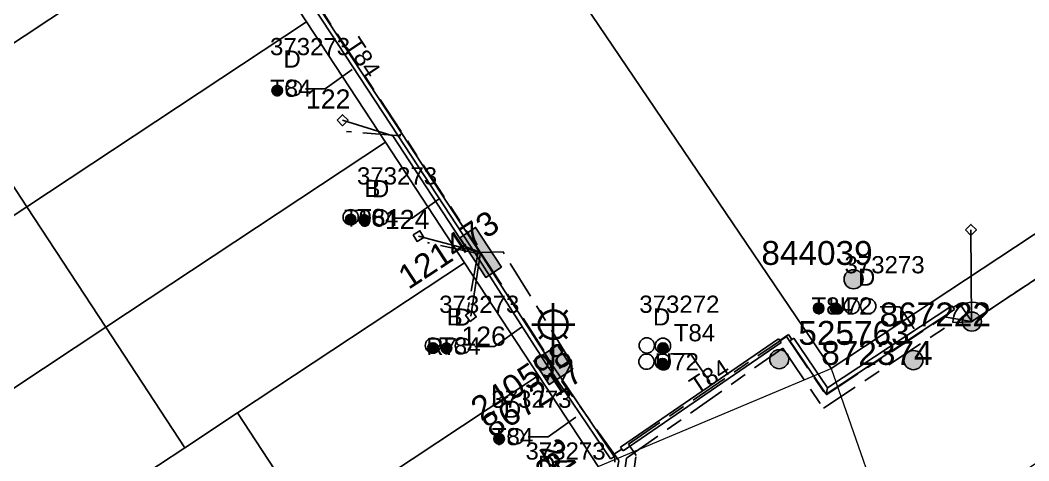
# Model space of a CAD drawing. Header units: metres. Extents: x 302064 to 304096, y 6268242 to 6271990.
# Drawn here: x 303209.8 to 303315.5, y 6270812.7 to 6270858.8 of the extents above; entities that cross this region are included whole.
import ezdxf
from ezdxf.enums import TextEntityAlignment as Align

# ---------------------------------------------------------------- set-up
doc = ezdxf.new("R2010")
doc.units = ezdxf.units.M
doc.linetypes.add('Cable Exist OH', pattern=[1, 1, 0])
doc.linetypes.add('Cable Exist UG', pattern=[8.2, 4, -1.2, 1.8, -1.2])
doc.layers.get('0').update_dxf_attribs({"color": 6})
for name, color, linetype in [('_User Miscellaneous12', 7, 'Continuous'), ('_User_LV_Exist', 7, 'Continuous'), ('Duct_SP_EXT', 7, 'Continuous'), ('Equip_SP_SL_EXT', 7, 'Continuous'), ('Mains_HV_EXT', 1, 'Continuous'), ('Mains_LV_EXT', 5, 'Continuous'), ('Mains_LV_SL_EXT', 4, 'Continuous'), ('Services_SP_EXT', 7, 'Continuous'), ('SupportsOH_SP_TR_HV_LV_SL_EXT', 7, 'Continuous'), ('SupportsUG_SP_LV_EXT', 7, 'Continuous'), ('SupportsUG_SP_LV_SL_EXT', 7, 'Continuous'), ('Trench_SP_EXT', 7, 'Continuous')]:
    doc.layers.add(name, color=color, linetype=linetype)
doc.layers.add('Cadastre Land Parcels_SP_EXT', color=7, linetype='Continuous', lineweight=5)
doc.layers.add('Cadastre Roads_SP_EXT', color=9, linetype='Continuous', lineweight=5)
doc.styles.add('COLUMN_LABEL', font='arial.ttf')
doc.styles.add('iecARIAL', font='arial.ttf', dxfattribs={"height": 2})
doc.styles.add('POLE_LABEL', font='arial.ttf')
doc.styles.get("Standard").update_dxf_attribs({"font": 'arial.ttf'})

# ---------------------------------------------------------------- blocks, each defined once
blk = doc.blocks.new('COLUMN_EXT')
blk.add_hatch(color=256).paths.add_polyline_path([(-1.49, 1.48), (-1.49, -1.49), (1.48, -1.49), (1.48, 1.48)])
blk.add_lwpolyline([(-1.49, -1.49), (1.48, -1.49), (1.48, 1.48), (-1.49, 1.48)], close=True)
for tag, height, style, flags, p in [('ASSET_NUM', 2.5, 'COLUMN_LABEL', 8, (2, 2)), ('STRUCTURE_PLANT_NUMBER', 0.2, 'POLE_LABEL', 9, (1.81, 0.03)), ('STREET_CODE', 0.2, 'COLUMN_LABEL', 9, (1.81, -0.2))]:
    blk.add_attdef(tag, text='', height=height, dxfattribs=dict(style=style, flags=flags)).set_placement(p, align=Align.MIDDLE_LEFT)
at = {"flags": 9}
for tag, p in [('COLUMN_TYPE', (1.81, -0.4)), ('OWNED_BY', (1.81, -0.6)), ('STATE', (1.81, -0.8)), ('USAGE', (1.81, -1)), ('STREETNAME', (1.81, -1.6)), ('SUBURB', (1.81, -1.8)), ('LEGEND', (1.81, -1.2)), ('LOCATION', (1.81, -1.4)), ('NOTES', (1.81, -2))]:
    blk.add_attdef(tag, text='', height=0.2, dxfattribs=at).set_placement(p, align=Align.MIDDLE_LEFT)
at = {"flags": 1}
blk.add_attdef('Z', (1.81, -2.35), '', height=0.2, dxfattribs=at)
blk = doc.blocks.new('PILLAR_EXT')
blk.add_hatch(color=256).paths.add_polyline_path([(-2.475, 0.99), (-2.475, -0.99), (2.475, -0.99), (2.475, 0.99)])
blk.add_lwpolyline([(-2.475, -0.99), (2.475, -0.99), (2.475, 0.99), (-2.475, 0.99)], close=True)
at = {"style": 'iecARIAL', "flags": 8}
blk.add_attdef('ASSET_NUM', (1.5, 3.5), '', height=2.5, dxfattribs=at)
for tag, p, flags in [('OWNED_BY', (0, -0.2), 9), ('STATE', (0, -0.4), 9), ('SUPPORT_TYPE', (0, -0.6), 9), ('USAGE', (0, -0.8), 9), ('LEGEND', (0, -1), 9), ('LOCATION', (0, -1.2), 9), ('STREETNAME', (0, -1.8), 9), ('SUBURB', (0, -2), 1), ('NOTES', (0, -1.4), 9), ('PARENT', (0, -1.6), 9)]:
    blk.add_attdef(tag, p, '', height=0.2, dxfattribs=dict(flags=flags))
blk = doc.blocks.new('DUCT_EXT')
blk.add_circle((0, 0.8), 0.8)
at = {"flags": 1}
blk.add_attdef('Z', (0, 0), '', height=0.2, dxfattribs=at)
at = {"flags": 9}
for tag, p in [('DUCT_CODE', (0, 0)), ('XSECT_TYPE', (0, -0.2)), ('STATE', (0, -0.6)), ('FB_REFERENCE', (0, -0.4)), ('NOTES', (0, -0.8))]:
    blk.add_attdef(tag, text='', height=0.2, dxfattribs=at).set_placement(p, align=Align.MIDDLE_LEFT)
blk = doc.blocks.new('SL_LANTERN_EXT')
at = {"lineweight": 40}
for p, q in [((0, 1.97), (0, 6.47)), ((-1.46, 5.68), (-1.06, 5.28)), ((1.46, 5.68), (1.06, 5.28)), ((-2.25, 4.22), (2.25, 4.22)), ((-1.46, 2.76), (-1.06, 3.16)), ((0, 0), (0, 2.72)), ((1.46, 2.76), (1.06, 3.16))]:
    blk.add_line(p, q, dxfattribs=at)
blk.add_circle((0, 4.22), 1.5, dxfattribs=at)
at = {"style": 'iecARIAL', "flags": 8}
blk.add_attdef('ASSET_NUM', (1.5, 1.5), '', height=2.5, dxfattribs=at)
for tag, p, height, flags in [('CONSTRUCTED_VOLTAGE', (0.98, -0.65), 0.2, 9), ('CONTROL_TYPE', (0.98, -0.85), 0.2, 9), ('LANTERN_PURPOSE', (0.98, -1.05), 0.2, 9), ('LANTERN_TYPE', (0.98, -1.25), 0.2, 9), ('LNUMBER', (2.18, -3.25), 2.5, 8), ('OPERATING_VOLTAGE', (0.98, -1.65), 0.2, 9), ('ORIENTATION', (0.98, -1.85), 0.2, 9), ('OWNED_BY', (0.98, -2.05), 0.2, 9), ('STATE', (0.98, -2.25), 0.2, 9), ('NO_PHASES', (0.98, -1.45), 0.2, 9), ('USAGE', (0.98, -2.45), 0.2, 9), ('CEXIST', (0.98, -2.65), 0.2, 9), ('CNEW', (0.98, -2.85), 0.2, 9), ('CNUMBER', (0.98, -3.05), 0.2, 9), ('CREMOVE', (0.98, -3.25), 0.2, 9), ('CREPLACE', (0.98, -3.45), 0.2, 9), ('LKINGHEIGHT', (0.98, -3.65), 0.2, 9), ('LBRACKET', (0.98, -3.85), 0.2, 9), ('LBRACKETVOCAB', (0.98, -4.05), 0.2, 9), ('LCATEGORY', (0.98, -4.25), 0.2, 9), ('LCHARGE1', (0.98, -4.45), 0.2, 9), ('LCHARGE1PERCENT', (0.98, -4.65), 0.2, 9), ('LCHARGE2', (0.98, -4.85), 0.2, 9), ('LCHARGE2PERCENT', (0.98, -5.05), 0.2, 9), ('LCHARGE3', (0.98, -5.25), 0.2, 9), ('LCHARGE3PERCENT', (0.98, -5.45), 0.2, 9), ('LEXIST', (0.98, -5.65), 0.2, 9), ('LLAMP', (0.98, -5.85), 0.2, 9), ('LLAMPVOCAB', (0.98, -6.05), 0.2, 9), ('LMAST', (0.98, -6.25), 0.2, 9), ('LMASTVOCAB', (0.98, -6.45), 0.2, 9), ('LNEW', (0.98, -6.65), 0.2, 9), ('LANTNUMBER', (0.98, -6.85), 0.2, 9), ('LOUTREACH', (0.98, -7.25), 0.2, 9), ('LOUTREACHVOCAB', (0.98, -7.45), 0.2, 9), ('LRATECODE', (0.98, -7.65), 0.2, 9), ('LREMOVE', (0.98, -7.85), 0.2, 9), ('LREPLACE', (0.98, -8.05), 0.2, 9), ('LTYPE', (0.98, -8.25), 0.2, 9), ('LTYPEVOCAB', (0.98, -8.45), 0.2, 9), ('LEGEND', (0.98, -8.65), 0.2, 9), ('STREETNAME', (0.98, -9.25), 0.2, 9), ('SUBURB', (0.98, -9.45), 0.2, 1), ('LOCATION', (0.98, -8.85), 0.2, 9), ('NOTES', (0.98, -9.05), 0.2, 9)]:
    blk.add_attdef(tag, p, '', height=height, dxfattribs=dict(flags=flags))
blk = doc.blocks.new('CCP_EXT')
at = {"flags": 9}
for tag, p in [('STATE', (0, -1.8)), ('USAGE', (0, -1.2)), ('LEGEND', (0, -1.4)), ('LIFE_SUPPORT', (0, -1.6)), ('NOTES', (0, -2))]:
    blk.add_attdef(tag, text='', height=0.2, dxfattribs=at).set_placement(p, align=Align.MIDDLE_LEFT)
blk.add_wipeout([(0, 0.57), (0.57, 0), (0, -0.57), (-0.57, 0)])
blk.add_lwpolyline([(-0.57, 0), (0, 0.57), (0.57, 0), (0, -0.57), (-0.57, 0)])
at = {"flags": 1}
blk.add_attdef('Z', (0, 0), '', height=0.2, dxfattribs=at)
at = {"flags": 9}
for tag, p in [('CCP_TYPE', (0, 0)), ('CONSTRUCTED_VOLTAGE', (0, -0.2)), ('OPERATING_VOLTAGE', (0, -0.6)), ('ORIENTATION', (0, -0.8)), ('OWNED_BY', (0, -1)), ('NO_PHASES', (0, -0.4))]:
    blk.add_attdef(tag, text='', height=0.2, dxfattribs=at).set_placement(p, align=Align.MIDDLE_LEFT)
blk = doc.blocks.new('POLE_EXT')
blk.add_hatch(color=256).paths.add_polyline_path([(-1, 0, 1), (1, 0, 1)])
blk.add_lwpolyline([(-1, 0, 1), (1, 0, 1)], format="xyb", close=True)
for tag, height, flags, p in [('pNumber', 2.5, 8, (-17.84, 2.07)), ('OWNED_BY', 0.2, 9, (1.35, -0.4)), ('SPECIAL_USE', 0.2, 9, (1.35, -0.8)), ('STATE', 0.2, 9, (1.35, -1)), ('PARENT', 0.2, 9, (1.35, -0.6)), ('cLV', 0.2, 9, (1.35, -1.4)), ('hDepth', 0.2, 9, (1.35, -1.6)), ('hDia', 0.2, 9, (1.35, -1.8)), ('cHV', 0.2, 9, (1.35, -2)), ('USAGE', 0.2, 9, (1.35, -1.2)), ('LBRACKET', 0.2, 9, (1.35, -2.2)), ('LExisting', 0.2, 9, (1.35, -2.4)), ('LANTNUMBER', 0.2, 9, (1.35, -2.6)), ('LOther', 0.2, 9, (1.35, -2.8)), ('LRemove', 0.2, 9, (1.35, -3)), ('LEGEND', 0.2, 9, (1.35, -3.2)), ('cLinedev', 0.2, 9, (1.35, -3.4)), ('pExisting', 0.2, 9, (1.35, -3.8)), ('LOCATION', 0.2, 9, (1.35, -3.6)), ('PFNUMBER', 0.2, 9, (1.35, -4)), ('NEWPFNUMBER', 0.2, 9, (1.35, -4.2)), ('pFooting', 0.2, 9, (1.35, -4.4)), ('pNew', 0.2, 9, (1.35, -4.6)), ('pRelocate', 0.2, 9, (1.35, -5)), ('pRemove', 0.2, 9, (1.35, -5.2)), ('pReplace', 0.2, 9, (1.35, -5.4)), ('pStay', 0.2, 9, (1.35, -5.6)), ('pType', 0.2, 9, (1.35, -5.8)), ('cspan', 0.2, 9, (1.35, -6)), ('STREETNAME', 0.2, 9, (1.35, -6.2)), ('SUBURB', 0.2, 9, (1.35, -6.4)), ('OPERATED_BY', 0.2, 9, (1.36, -7.01)), ('NOTES', 0.2, 9, (1.35, -6.6)), ('MAINTAINED_BY', 0.2, 9, (1.36, -6.81))]:
    blk.add_attdef(tag, text='', height=height, dxfattribs=dict(flags=flags)).set_placement(p, align=Align.MIDDLE_LEFT)
at = {"style": 'POLE_LABEL'}
for tag, height, flags, p in [('ASSET_NUM', 2.5, 8, (2, 2)), ('STRUCTURE_PLANT_NUMBER', 0.2, 9, (1.35, 0.03)), ('STREET_CODE', 0.2, 9, (1.35, -0.2))]:
    blk.add_attdef(tag, text='', height=height, dxfattribs=dict(at, flags=flags)).set_placement(p, align=Align.MIDDLE_LEFT)
at = {"flags": 1}
blk.add_attdef('Z', (1.35, -7.33), '', height=0.2, dxfattribs=at)
blk = doc.blocks.new('CABLE_LARGE_EXT')
h = blk.add_hatch(color=256)
edge = h.paths.add_edge_path()
edge.add_arc((0, 0.55), 0.55, 0, 360)
blk.add_circle((0, 0.55), 0.55)
at = {"flags": 1}
blk.add_attdef('Z', (0, 0), '', height=0.2, dxfattribs=at)
at = {"flags": 9}
for tag, p in [('COND_CODE', (0, 0)), ('STATE', (0, -0.4)), ('XSECT_SIZE', (0, -0.6)), ('FB_REFERENCE', (0, -0.2)), ('NOTES', (0, -0.8))]:
    blk.add_attdef(tag, text='', height=0.2, dxfattribs=at).set_placement(p, align=Align.MIDDLE_LEFT)

msp = doc.modelspace()

# ---------------------------------------------------------------- linework, layer by layer
at = {"layer": '_User Miscellaneous12'}
for p, q in [((303249.4093, 6270846.6439), (303249.6099, 6270846.7756)), ((303249.4093, 6270846.6439), (303249.6099, 6270846.7756)), ((303249.8106, 6270846.9073), (303249.6099, 6270846.7756)), ((303249.8106, 6270846.9073), (303249.6099, 6270846.7756)), ((303257.5709, 6270834.2074), (303257.7727, 6270834.3373)), ((303257.572, 6270834.2056), (303257.7726, 6270834.3373)), ((303257.9733, 6270834.469), (303257.7726, 6270834.3373)), ((303257.9745, 6270834.4672), (303257.7727, 6270834.3373)), ((303294.2413, 6270819.634), (303307.6792, 6270828.4911)), ((303294.3727, 6270820.2955), (303307.4151, 6270828.8919)), ((303307.4151, 6270828.8919), (303307.5472, 6270828.6915)), ((303307.6792, 6270828.4911), (303307.5472, 6270828.6915)), ((303289.2606, 6270825.4339), (303272.6968, 6270814.0883)), ((303289.5319, 6270825.0379), (303272.968, 6270813.6923)), ((303289.2606, 6270825.4339), (303289.3963, 6270825.2359)), ((303289.5319, 6270825.0379), (303289.3963, 6270825.2359)), ((303290.4484, 6270825.2274), (303290.647, 6270825.3621)), ((303290.4484, 6270825.2274), (303294.2413, 6270819.634)), ((303290.8457, 6270825.4968), (303290.647, 6270825.3621)), ((303290.8457, 6270825.4968), (303294.3727, 6270820.2955)), ((303265.2095, 6270822.344), (303265.4113, 6270822.4739)), ((303265.2127, 6270822.3392), (303265.4113, 6270822.4739)), ((303271.6472, 6270812.8563), (303265.2127, 6270822.3392)), ((303265.6099, 6270822.6087), (303265.4113, 6270822.4739)), ((303265.6131, 6270822.6039), (303265.4113, 6270822.4739)), ((303272.0444, 6270813.1258), (303265.6099, 6270822.6087)), ((303294.2413, 6270819.634), (303294.307, 6270819.9647)), ((303294.3727, 6270820.2955), (303294.307, 6270819.9647)), ((303272.6968, 6270814.0883), (303272.8324, 6270813.8903)), ((303272.968, 6270813.6923), (303272.8324, 6270813.8903)), ((303271.6472, 6270812.8563), (303271.8458, 6270812.991)), ((303272.0444, 6270813.1258), (303271.8458, 6270812.991))]:
    msp.add_line(p, q, dxfattribs=at)
at = {"layer": 'Cadastre Land Parcels_SP_EXT', "linetype": 'Continuous'}
for points in [[(303294.772, 6270822.308), (303458.349, 6270930.203), (303397.629, 6271022.359), (303232.822, 6270913.667), (303294.772, 6270822.308)], [(303231.5485, 6270871.1992), (303223.167, 6270883.9718), (303193.8706, 6270864.6055), (303202.2537, 6270851.8369), (303231.5485, 6270871.1992)], [(303239.8192, 6270858.5963), (303231.5485, 6270871.1992), (303202.2537, 6270851.8369), (303210.5277, 6270839.237), (303239.8192, 6270858.5963)], [(303248.0899, 6270845.9934), (303239.8192, 6270858.5963), (303210.5277, 6270839.237), (303218.8017, 6270826.6373), (303248.0899, 6270845.9934)], [(303210.5277, 6270839.237), (303202.2537, 6270851.8369), (303172.9803, 6270832.4919), (303181.2536, 6270819.8901), (303210.5277, 6270839.237)], [(303232.579, 6270817.6742), (303256.3607, 6270833.3905), (303248.0899, 6270845.9934), (303218.8017, 6270826.6373), (303227.0757, 6270814.0374), (303232.579, 6270817.6742)], [(303218.8017, 6270826.6373), (303210.5277, 6270839.237), (303181.2536, 6270819.8901), (303189.5259, 6270807.2902), (303218.8017, 6270826.6373)], [(303264.1129, 6270821.5766), (303256.3607, 6270833.3905), (303232.579, 6270817.6742), (303240.3354, 6270805.8634), (303264.1129, 6270821.5766)], [(303221.5724, 6270810.3996), (303227.0757, 6270814.0374), (303218.8017, 6270826.6373), (303189.5259, 6270807.2902), (303197.7983, 6270794.6904), (303221.5724, 6270810.3996)], [(303268.9251, 6270805.1154), (303270.3468, 6270812.0775), (303264.1129, 6270821.5766), (303240.3354, 6270805.8634), (303249.3311, 6270792.1675), (303268.9251, 6270805.1154)], [(303249.3311, 6270792.1675), (303240.3354, 6270805.8634), (303232.579, 6270817.6742), (303227.0757, 6270814.0374), (303221.5724, 6270810.3996), (303229.3264, 6270798.5878), (303238.3196, 6270784.8918), (303249.3311, 6270792.1675)]]:
    msp.add_lwpolyline(points, close=True, dxfattribs=at)
at = {"layer": 'Duct_SP_EXT'}
for p, q in [((303249.4093, 6270846.6439), (303249.6099, 6270846.7756)), ((303249.4093, 6270846.6439), (303249.6099, 6270846.7756)), ((303249.8106, 6270846.9073), (303249.6099, 6270846.7756)), ((303249.8106, 6270846.9073), (303249.6099, 6270846.7756)), ((303257.5709, 6270834.2074), (303257.7727, 6270834.3373)), ((303257.572, 6270834.2056), (303257.7726, 6270834.3373)), ((303257.9733, 6270834.469), (303257.7726, 6270834.3373)), ((303257.9745, 6270834.4672), (303257.7727, 6270834.3373)), ((303294.2413, 6270819.634), (303307.6792, 6270828.4911)), ((303294.3727, 6270820.2955), (303307.4151, 6270828.8919)), ((303307.4151, 6270828.8919), (303307.5472, 6270828.6915)), ((303307.6792, 6270828.4911), (303307.5472, 6270828.6915)), ((303289.2606, 6270825.4339), (303272.6968, 6270814.0883)), ((303289.5319, 6270825.0379), (303272.968, 6270813.6923)), ((303289.2606, 6270825.4339), (303289.3963, 6270825.2359)), ((303289.5319, 6270825.0379), (303289.3963, 6270825.2359)), ((303290.4484, 6270825.2274), (303290.647, 6270825.3621)), ((303290.4484, 6270825.2274), (303294.2413, 6270819.634)), ((303290.8457, 6270825.4968), (303290.647, 6270825.3621)), ((303290.8457, 6270825.4968), (303294.3727, 6270820.2955)), ((303265.2095, 6270822.344), (303265.4113, 6270822.4739)), ((303265.2127, 6270822.3392), (303265.4113, 6270822.4739)), ((303271.6472, 6270812.8563), (303265.2127, 6270822.3392)), ((303265.6099, 6270822.6087), (303265.4113, 6270822.4739)), ((303265.6131, 6270822.6039), (303265.4113, 6270822.4739)), ((303272.0444, 6270813.1258), (303265.6099, 6270822.6087)), ((303294.2413, 6270819.634), (303294.307, 6270819.9647)), ((303294.3727, 6270820.2955), (303294.307, 6270819.9647)), ((303272.6968, 6270814.0883), (303272.8324, 6270813.8903)), ((303272.968, 6270813.6923), (303272.8324, 6270813.8903)), ((303271.6472, 6270812.8563), (303271.8458, 6270812.991)), ((303272.0444, 6270813.1258), (303271.8458, 6270812.991))]:
    msp.add_line(p, q, dxfattribs=at)
for points in [[(303239.7158, 6270851.582), (303241.7736, 6270851.582), (303244.604, 6270853.5901)], [(303248.824, 6270838.0535), (303250.8819, 6270838.0535), (303253.7123, 6270840.0615)], [(303299.8873, 6270828.7625), (303301.9452, 6270828.7625), (303303.4582, 6270826.459)], [(303257.4366, 6270824.6227), (303259.4945, 6270824.6227), (303262.3249, 6270826.6308)], [(303277.9816, 6270823.868), (303280.0395, 6270823.868), (303282.047, 6270820.9254)], [(303263.0198, 6270815.1608), (303265.1199, 6270815.1723), (303268.0385, 6270817.2127)]]:
    msp.add_lwpolyline(points, dxfattribs=at)
at = {"layer": 'Mains_HV_EXT', "linetype": 'Continuous'}
msp.add_lwpolyline([(303311.1997, 6270828.3699, 0.75281067), (303307.5228, 6270827.1441)], format="xyb", dxfattribs=at)
at = {"layer": 'Trench_SP_EXT', "linetype": 'Cable Exist UG'}
for points in [[(303249.6966, 6270846.6435), (303243.9867, 6270847.1218)], [(303309.4959, 6270827.228), (303308.1925, 6270829.135), (303307.5471, 6270828.6915)], [(303289.3962, 6270825.2359), (303290.3005, 6270825.8651), (303290.647, 6270825.3622)], [(303272.1076, 6270812.5284), (303272.0625, 6270813.3849), (303272.8324, 6270813.8903)]]:
    msp.add_lwpolyline(points, dxfattribs=at)

# ---------------------------------------------------------------- block references
at = {"layer": 'Duct_SP_EXT'}
for name, p in [('DUCT_EXT', (303238.4719, 6270850.8512)), ('CABLE_LARGE_EXT', (303236.7481, 6270850.8503)), ('DUCT_EXT', (303244.4408, 6270837.353)), ('DUCT_EXT', (303247.5801, 6270837.3225)), ('CABLE_LARGE_EXT', (303244.4408, 6270837.3529)), ('CABLE_LARGE_EXT', (303245.8564, 6270837.3217)), ('DUCT_EXT', (303296.9197, 6270828.0307)), ('DUCT_EXT', (303298.6434, 6270828.0316)), ('CABLE_LARGE_EXT', (303293.4548, 6270828.0699)), ('CABLE_LARGE_EXT', (303295.2305, 6270828.0699)), ('DUCT_EXT', (303253.0535, 6270823.9222)), ('CABLE_LARGE_EXT', (303253.0535, 6270823.9222)), ('CABLE_LARGE_EXT', (303254.469, 6270823.891)), ('DUCT_EXT', (303256.1927, 6270823.8918)), ('DUCT_EXT', (303275.4502, 6270823.9351)), ('DUCT_EXT', (303277.1489, 6270823.9012)), ('CABLE_LARGE_EXT', (303277.1489, 6270823.9012)), ('DUCT_EXT', (303275.4194, 6270822.2375)), ('DUCT_EXT', (303277.1165, 6270822.2375)), ('CABLE_LARGE_EXT', (303277.0918, 6270822.2768)), ('CABLE_LARGE_EXT', (303259.9902, 6270814.4013)), ('DUCT_EXT', (303261.7492, 6270814.4171))]:
    msp.add_blockref(name, p, dxfattribs=at)
at = {"layer": 'Equip_SP_SL_EXT'}
ref = msp.add_blockref('SL_LANTERN_EXT', (303265.6625, 6270822.691), dxfattribs=at)
ref.add_attrib('ASSET_NUM', '240598', dxfattribs={"layer": '0', "height": 2.5, "rotation": 33.276031, "style": 'iecARIAL'}).set_placement((303267.1625, 6270824.191), align=Align.MIDDLE_RIGHT)
ref = msp.add_blockref('SL_LANTERN_EXT', (303270.1587, 6270803.4801), dxfattribs=at)
ref.add_attrib('ASSET_NUM', '240599', dxfattribs={"layer": '0', "height": 2.5, "rotation": 304.096274, "style": 'iecARIAL'}).set_placement((303271.6587, 6270804.9801), align=Align.MIDDLE_RIGHT)
at = {"layer": 'SupportsOH_SP_TR_HV_LV_SL_EXT'}
ref = msp.add_blockref('POLE_EXT', (303297.11, 6270831.657), dxfattribs=at)
ref.add_attrib('ASSET_NUM', '844039', dxfattribs={"layer": '0', "height": 2.5, "style": 'POLE_LABEL'}).set_placement((303299.11, 6270832.407), align=Align.BOTTOM_RIGHT)
ref = msp.add_blockref('POLE_EXT', (303309.4959, 6270827.228), dxfattribs=at)
ref.add_attrib('ASSET_NUM', '867222', dxfattribs={"layer": '0', "height": 2.5, "style": 'POLE_LABEL'}).set_placement((303311.4959, 6270827.978), align=Align.MIDDLE_RIGHT)
ref = msp.add_blockref('POLE_EXT', (303289.326, 6270823.298), dxfattribs=at)
ref.add_attrib('ASSET_NUM', '525763', dxfattribs={"layer": '0', "height": 2.5, "rotation": 359.935749, "style": 'POLE_LABEL'}).set_placement((303291.326, 6270824.048), align=Align.BOTTOM_LEFT)
ref = msp.add_blockref('POLE_EXT', (303303.379, 6270823.1963), dxfattribs=at)
ref.add_attrib('ASSET_NUM', '872374', dxfattribs={"layer": '0', "height": 2.5, "style": 'POLE_LABEL'}).set_placement((303305.379, 6270823.9463), align=Align.MIDDLE_RIGHT)
at = {"layer": 'SupportsUG_SP_LV_EXT'}
ref = msp.add_blockref('PILLAR_EXT', (303258.0503, 6270834.4605), dxfattribs=dict(at, rotation=123.2746400802521))
ref.add_attrib('ASSET_NUM', '121473', dxfattribs={"layer": '0', "height": 2.5, "rotation": 33.27464, "style": 'iecARIAL'}).set_placement((303259.5503, 6270837.9605), align=Align.MIDDLE_RIGHT)
at = {"layer": 'SupportsUG_SP_LV_SL_EXT'}
ref = msp.add_blockref('COLUMN_EXT', (303265.6625, 6270822.6911), dxfattribs=dict(at, rotation=123.2760305319181))
ref.add_attrib('ASSET_NUM', '867217', dxfattribs={"layer": '0', "height": 2.5, "rotation": 33.276031, "style": 'COLUMN_LABEL'}).set_placement((303267.6625, 6270823.4411), align=Align.TOP_RIGHT)
ref = msp.add_blockref('COLUMN_EXT', (303270.1587, 6270803.4801), dxfattribs=dict(at, rotation=34.09627370129584))
ref.add_attrib('ASSET_NUM', '867218', dxfattribs={"layer": '0', "height": 2.5, "rotation": 304.096274, "style": 'COLUMN_LABEL'}).set_placement((303272.1587, 6270804.2301), align=Align.TOP_RIGHT)

# ---------------------------------------------------------------- texts
at = {"layer": 'Cadastre Land Parcels_SP_EXT'}
for s, p in [('122', (303239.7556, 6270849.5198)), ('124', (303248.0262, 6270836.9169)), ('126', (303256.0377, 6270824.7085))]:
    msp.add_text(s, height=2, dxfattribs=at).set_placement(p)
at = {"layer": 'Duct_SP_EXT'}
for s, p in [('373273', (303235.9917, 6270855.0979)), ('D', (303237.4017, 6270853.7917)), ('T84', (303235.991, 6270850.7421)), ('373273', (303245.0999, 6270841.5693)), ('B', (303245.8832, 6270840.2585)), ('D', (303246.6692, 6270840.2313)), ('T96', (303243.7408, 6270837.153)), ('T84', (303245.0992, 6270837.2134)), ('373273', (303296.1633, 6270832.2784)), ('D', (303297.5732, 6270830.9722)), ('373273', (303253.7126, 6270828.1386)), ('373272', (303274.6688, 6270828.1479)), ('T84', (303292.6976, 6270827.9616)), ('U72', (303294.4735, 6270827.9616)), ('B', (303254.4958, 6270826.8278)), ('D', (303255.2819, 6270826.8006)), ('D', (303276.0957, 6270826.8229)), ('T84', (303278.281, 6270825.1657)), ('R7', (303252.3535, 6270823.7222)), ('T84', (303253.7119, 6270823.7827)), ('U72', (303276.3028, 6270822.119)), ('373273', (303259.1787, 6270818.2079)), ('D', (303260.485, 6270817.1608)), ('T84', (303259.2293, 6270814.2915)), ('373273', (303262.7517, 6270812.79)), ('D', (303264.0616, 6270811.3868))]:
    msp.add_text(s, height=1.8, dxfattribs=at).set_placement(p)
at = {"layer": 'Mains_LV_EXT'}
for rotation, p in [(303.27508, (303243.7889, 6270856.1925)), (33.261245, (303280.693, 6270819.5274))]:
    msp.add_text('T84', height=1.8, rotation=rotation, dxfattribs=at).set_placement(p)

# ---------------------------------------------------------------- next in the draw order: block references
at = {"layer": 'Services_SP_EXT'}
for p in [(303243.5922, 6270848.2903), (303309.4034, 6270836.8181)]:
    msp.add_blockref('CCP_EXT', p, dxfattribs=at)
for p, rotation in [((303251.5448, 6270836.1718), 345.274640021277), ((303257.0313, 6270827.8114), 81.27464019285107)]:
    msp.add_blockref('CCP_EXT', p, dxfattribs=dict(at, rotation=rotation))

# ---------------------------------------------------------------- next in the draw order: block references
for p in [(303243.5922, 6270848.2903), (303309.4034, 6270836.8181)]:
    msp.add_blockref('CCP_EXT', p, dxfattribs=at)
for p, rotation in [((303251.5448, 6270836.1718), 345.274640021277), ((303257.0313, 6270827.8114), 81.27464019285107)]:
    msp.add_blockref('CCP_EXT', p, dxfattribs=dict(at, rotation=rotation))

# ---------------------------------------------------------------- next in the draw order: linework, layer by layer
at = {"layer": '_User Miscellaneous12'}
for p, q in [((303249.4093, 6270846.6439), (303232.7437, 6270872.0389)), ((303249.8106, 6270846.9073), (303233.145, 6270872.3022)), ((303257.572, 6270834.2056), (303249.4093, 6270846.6439)), ((303257.9733, 6270834.469), (303249.8106, 6270846.9073)), ((303265.2095, 6270822.344), (303257.5709, 6270834.2074)), ((303265.6131, 6270822.6039), (303257.9745, 6270834.4672))]:
    msp.add_line(p, q, dxfattribs=at)
at = {"layer": '_User_LV_Exist', "linetype": 'Cable Exist UG'}
for points in [[(303224.8755, 6270885.0129), (303227.5551, 6270884.5748), (303227.5551, 6270884.5748), (303235.4006, 6270872.57), (303234.0212, 6270871.0269), (303234.0212, 6270871.0269), (303257.9774, 6270834.5721)], [(303201.4801, 6270767.2761), (303209.8629, 6270772.6521), (303209.8629, 6270772.6521), (303210.6364, 6270771.5859), (303218.0018, 6270770.1766), (303218.0018, 6270770.1766), (303220.4091, 6270768.2213), (303240.6697, 6270781.6122), (303272.5137, 6270802.5818), (303271.2512, 6270805.7928), (303271.2512, 6270805.7928), (303272.528, 6270812.7071), (303266.5501, 6270820.9688), (303267.5801, 6270822.9224), (303267.5801, 6270822.9224), (303260.4105, 6270834.5097), (303258.0503, 6270834.4606)], [(303250.5671, 6270790.5739), (303254.8622, 6270788.5695), (303254.8622, 6270788.5695), (303275.0108, 6270801.8199), (303273.3403, 6270806.1648), (303274.326, 6270813.2167), (303273.5285, 6270814.4085), (303290.0704, 6270825.678), (303290.0704, 6270825.678), (303294.2249, 6270819.5512), (303306.6128, 6270827.7223), (303309.4763, 6270827.2298)]]:
    msp.add_lwpolyline(points, dxfattribs=at)
at = {"layer": '_User_LV_Exist', "linetype": 'Cable Exist OH'}
msp.add_lwpolyline([(303309.4635, 6270827.2214), (303348.495, 6270853.042)], dxfattribs=at)
at = {"layer": 'Cadastre Roads_SP_EXT', "linetype": 'Continuous'}
for points in [[(303853.791, 6271166.469), (303848.45, 6271174.71), (303842.473, 6271183.931), (303796.018, 6271153.269), (303711.962, 6271097.704), (303627.799, 6271042.074), (303544.169, 6270986.875), (303458.349, 6270930.203), (303294.772, 6270822.308), (303298.107, 6270812.734), (303301.583, 6270802.756), (303346.031, 6270832.084), (303385.277, 6270858.028), (303407.537, 6270872.7), (303469.497, 6270913.649), (303557.167, 6270971.372), (303640.846, 6271026.484), (303724.893, 6271081.733), (303808.452, 6271136.668), (303831.678, 6271151.943), (303853.791, 6271166.469)], [(303294.7724, 6270822.3082), (303232.8222, 6270913.6674), (303181.7219, 6270989.0593), (303165.1337, 6270972.2895), (303172.6472, 6270960.8565), (303181.6703, 6270947.1264), (303189.9486, 6270934.5297), (303198.2268, 6270921.9329), (303206.6157, 6270909.1684), (303214.8938, 6270896.5727), (303217.848, 6270892.0764), (303223.167, 6270883.9718), (303231.5485, 6270871.1992), (303239.8192, 6270858.5963), (303248.0899, 6270845.9934), (303256.3606, 6270833.3905), (303264.1129, 6270821.5765), (303270.3468, 6270812.0775), (303294.7724, 6270822.3082)]]:
    msp.add_lwpolyline(points, close=True, dxfattribs=at)
at = {"layer": 'Duct_SP_EXT'}
for p, q in [((303249.4093, 6270846.6439), (303232.7437, 6270872.0389)), ((303249.8106, 6270846.9073), (303233.145, 6270872.3022)), ((303257.572, 6270834.2056), (303249.4093, 6270846.6439)), ((303257.9733, 6270834.469), (303249.8106, 6270846.9073)), ((303265.2095, 6270822.344), (303257.5709, 6270834.2074)), ((303265.6131, 6270822.6039), (303257.9745, 6270834.4672))]:
    msp.add_line(p, q, dxfattribs=at)
at = {"layer": 'Mains_HV_EXT', "linetype": 'Cable Exist OH'}
msp.add_lwpolyline([(303348.4951, 6270853.042), (303309.451, 6270827.2131)], dxfattribs=at)
at = {"layer": 'Mains_HV_EXT', "linetype": 'Cable Exist UG'}
msp.add_lwpolyline([(303244.675, 6270785.4611), (303272.1236, 6270803.5214), (303273.3261, 6270812.9363), (303289.697, 6270824.465), (303289.697, 6270824.465), (303293.9514, 6270818.1728), (303307.5228, 6270827.1441), (303309.4331, 6270827.2013)], dxfattribs=at)
at = {"layer": 'Mains_LV_EXT', "linetype": 'Cable Exist UG'}
for points in [[(303224.8755, 6270885.0129), (303227.5551, 6270884.5748), (303227.5551, 6270884.5748), (303235.4006, 6270872.57), (303234.0212, 6270871.0269), (303234.0212, 6270871.0269), (303257.9774, 6270834.5721)], [(303201.4801, 6270767.2761), (303209.8629, 6270772.6521), (303209.8629, 6270772.6521), (303210.6364, 6270771.5859), (303218.0018, 6270770.1766), (303218.0018, 6270770.1766), (303220.4091, 6270768.2213), (303240.6697, 6270781.6122), (303272.5137, 6270802.5818), (303271.2512, 6270805.7928), (303271.2512, 6270805.7928), (303272.528, 6270812.7071), (303266.5501, 6270820.9688), (303267.5801, 6270822.9224), (303267.5801, 6270822.9224), (303260.4105, 6270834.5097), (303258.0503, 6270834.4606)], [(303250.5671, 6270790.5739), (303254.8622, 6270788.5695), (303254.8622, 6270788.5695), (303275.0108, 6270801.8199), (303273.3403, 6270806.1648), (303274.326, 6270813.2167), (303273.5285, 6270814.4085), (303290.0704, 6270825.678), (303290.0704, 6270825.678), (303294.2249, 6270819.5512), (303306.6128, 6270827.7223), (303309.4763, 6270827.2298)]]:
    msp.add_lwpolyline(points, dxfattribs=at)
at = {"layer": 'Mains_LV_EXT', "linetype": 'Cable Exist OH'}
msp.add_lwpolyline([(303309.4635, 6270827.2214), (303348.495, 6270853.042)], dxfattribs=at)
at = {"layer": 'Mains_LV_SL_EXT', "linetype": 'Cable Exist UG'}
msp.add_lwpolyline([(303258.0503, 6270834.4606), (303265.6625, 6270822.691)], dxfattribs=at)
at = {"layer": 'Services_SP_EXT'}
for points in [[(303258.0503, 6270834.4606), (303256.4358, 6270835.0981), (303256.4358, 6270835.0981), (303248.8572, 6270846.6464), (303243.5922, 6270848.2904)], [(303309.4636, 6270827.2214), (303309.4034, 6270836.8181)], [(303258.0502, 6270834.4606), (303251.5447, 6270836.1718)], [(303258.0502, 6270834.4606), (303257.0313, 6270827.8114)]]:
    msp.add_lwpolyline(points, dxfattribs=at)
at = {"layer": 'Trench_SP_EXT', "linetype": 'Cable Exist UG'}
for points in [[(303257.7726, 6270834.3373), (303252.4885, 6270835.4877)], [(303257.7726, 6270834.3373), (303256.7598, 6270828.6944)]]:
    msp.add_lwpolyline(points, dxfattribs=at)

doc.saveas('drawing.dxf')
